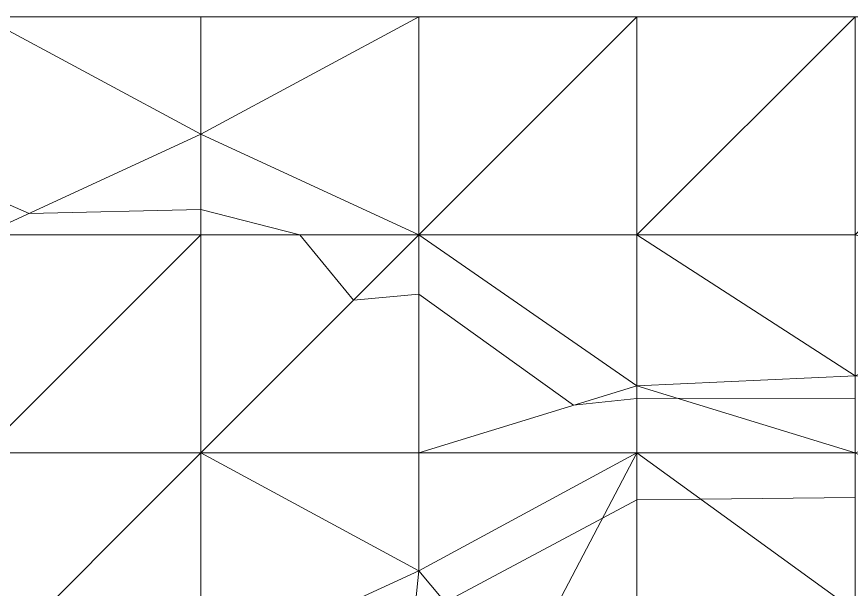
# Model space of a CAD drawing. Header units: millimetres. Extents: x -31422 to 28571, y -18299 to 14701.
# Drawn here: x -21959 to -10480, y 6825 to 14701 of the extents above; entities that cross this region are included whole.
import ezdxf

# ---------------------------------------------------------------- set-up
doc = ezdxf.new("R2010")
doc.units = ezdxf.units.MM
doc.layers.add('C-TOPO', color=7, linetype='Continuous', lineweight=9)
doc.layers.add('C-TOPO-MAJR', color=7, linetype='Continuous', lineweight=9)

msp = doc.modelspace()

# ---------------------------------------------------------------- linework, layer by layer
at = {"layer": 'C-TOPO-MAJR'}
for points in [[(-31422, 13129, 3000), (-30096, 13034, 3000), (-28429, 12849, 3000), (-27189, 12941, 3000), (-25429, 13051, 3000), (-24391, 12739, 3000), (-22429, 12272, 3000), (-21790, 11996, 3000), (-19429, 12051, 3000), (-18066, 11701, 3000), (-17329, 10801, 3000), (-16429, 10883, 3000), (-14301, 9356, 3000), (-13429, 9449, 3000), (-12876, 9454, 3000), (-10429, 9451, 3000)], [(-22143, 1442, 2000), (-19429, 2177, 2000), (-18666, 2721, 2000), (-18017, 3434, 2000), (-17772, 3852, 2000), (-17752, 3999, 2000), (-17752, 4087, 2000), (-17762, 4169, 2000), (-18427, 5549, 2000), (-18056, 5701, 2000), (-16492, 6462, 2000), (-16068, 6650, 2000), (-13900, 7803, 2000), (-13429, 8054, 2000), (-12554, 8066, 2000), (-10429, 8087, 2000)]]:
    msp.add_polyline3d(points, dxfattribs=at)

# ---------------------------------------------------------------- meshes
at = {"layer": 'C-TOPO'}
mesh = msp.add_polyface(dxfattribs=at)
corners = [(-22429, 1622, 2103), (-25429, 2701, 2140), (-25429, -299, 1920), (-22429, 2701, 2160), (-22429, 5701, 2420), (-19429, 2701, 2210), (-28429, 2701, 2155), (-28429, -299, 2010), (-19429, -269, 1020), (-18172, 2733, 1864), (-19429, 5701, 2480), (-31422, 2708, 2220), (-28429, 5701, 2350), (-31422, 5701, 2420), (-31422, 2701, 2220), (-31422, 5708, 2420), (-28429, 8701, 2530), (-31422, 8701, 2560), (-25429, 8701, 2520), (-28429, 11701, 2845), (-31422, 8708, 2561), (-31422, 11701, 2800), (-28429, 14701, 3250), (-31422, 11708, 2801), (-31422, 14701, 3220), (-25429, 14701, 3220), (-25429, 11701, 2820), (-25429, 5701, 2300), (-22429, 8701, 2580), (-19429, 8701, 2720), (-19429, 11701, 2900), (-22429, 11701, 2920), (-22429, 14701, 3340), (-19429, 13083, 3295), (-19429, 14701, 3380), (-31422, -292, 1980), (-17892, 3999, 2110)]
mesh.append_faces([[corners[k] for k in face] for face in [(0, 1, 2), (1, 3, 4), (3, 1, 0), (0, 5, 3), (1, 6, 7), (0, 8, 5), (5, 8, 9), (3, 5, 10), (11, 12, 13), (12, 11, 14), (15, 16, 17), (16, 15, 13), (12, 18, 16), (13, 12, 16), (14, 6, 12), (17, 16, 19), (19, 20, 17), (21, 19, 22), (22, 23, 21), (22, 24, 23), (19, 25, 22), (20, 19, 21), (16, 26, 19), (27, 18, 12), (6, 1, 27), (18, 27, 28), (18, 26, 16), (4, 10, 29), (27, 1, 4), (28, 29, 30), (29, 28, 4), (4, 28, 27), (3, 10, 4), (18, 28, 31), (25, 26, 32), (25, 19, 26), (32, 26, 31), (31, 30, 33), (31, 26, 18), (34, 32, 33), (33, 32, 31), (28, 30, 31), (6, 27, 12), (35, 6, 14), (5, 36, 10)]])
mesh = msp.add_polyface(dxfattribs=at)
corners = [(-19429, 5701, 2480), (-16429, 7081, 2423), (-19429, 8701, 2720), (-16429, 14701, 3480), (-19429, 14701, 3380), (-19429, 13083, 3295), (-16429, 11701, 3120), (-19429, 11701, 2900), (-14869, 5048, -623), (-13429, 5062, -820), (-13429, 5701, 400), (-16309, 4922), (-15108, 5501, 872), (-16709, 5319, 992), (-16429, 4847, -283), (-16882, 5315, 1260), (-16569, 5701, 1480), (-16805, 4679, 1260), (-13429, 8701, 2440), (-10429, 6524, 932), (-13428, 5062, -820), (-16429, 8701, 2680), (-13429, 14701, 3520), (-13429, 9624, 3131), (-10429, 8701, 2420), (-10429, 9761, 3240), (-13429, 11701, 3240), (-10429, 14701, 3600), (-7713, 5701, 565), (-10429, 6471, 596), (-10429, 5701, 361), (-7429, 6463, 828), (-7429, 7225, 1268), (-10429, 11701, 3240), (-7429, 10990, 3426), (-7429, 14701, 3685), (-7429, 9716, 3011)]
mesh.append_faces([[corners[k] for k in face] for face in [(0, 1, 2), (3, 4, 5), (6, 5, 7), (7, 2, 6), (8, 9, 10), (11, 8, 12), (13, 14, 11), (15, 13, 16), (15, 17, 13), (13, 11, 16), (16, 1, 0), (8, 10, 12), (16, 11, 12), (18, 12, 10), (12, 18, 1), (10, 19, 18), (12, 1, 16), (10, 9, 20), (21, 2, 1), (22, 3, 6), (5, 6, 3), (2, 21, 6), (23, 6, 21), (23, 18, 24), (18, 23, 21), (25, 26, 23), (26, 22, 6), (27, 22, 26), (23, 26, 6), (21, 1, 18), (0, 15, 16), (28, 19, 29), (29, 19, 10), (30, 29, 10), (28, 29, 30), (31, 19, 28), (32, 24, 19), (31, 32, 19), (33, 25, 34), (24, 25, 23), (35, 27, 33), (33, 27, 26), (36, 25, 24), (25, 33, 26), (19, 24, 18)]])

doc.saveas('drawing.dxf')
